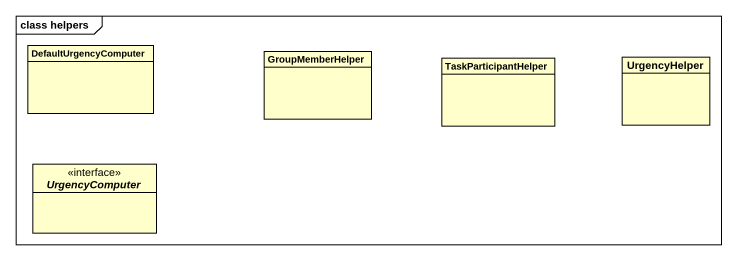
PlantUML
@startuml
mainframe class helpers
hide circle
hide empty members
class DefaultUrgencyComputer
class GroupMemberHelper
class TaskParticipantHelper
class UrgencyHelper
interface UrgencyComputer
@enduml
